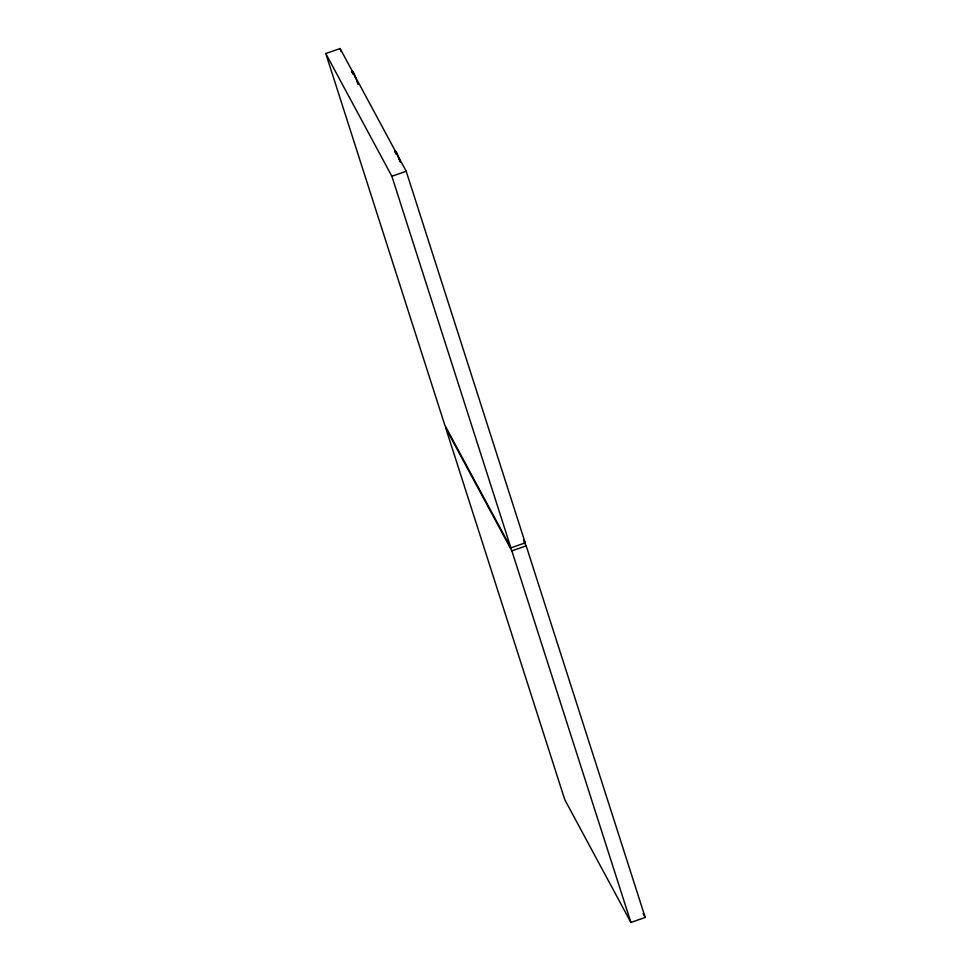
<?xml version="1.0" encoding="UTF-8"?>
<svg xmlns="http://www.w3.org/2000/svg" width="971" height="971" viewBox="0 0 971 971"><rect width="100%" height="100%" fill="white"/><g stroke="black" fill="none" stroke-linecap="round" stroke-linejoin="round"><path stroke-width="1.46" d="M325.783 53.539L340.117 48.55L406.206 171.272L525.226 542.862L510.892 547.862L444.815 425.14L325.783 53.539L391.859 176.261L510.892 547.862M391.859 176.261L406.206 171.272M511.851 550.86L526.185 545.86L645.217 917.461L630.883 922.45L564.794 799.728L445.774 428.138L511.851 550.86L630.883 922.45M523.794 540.204L525.226 542.862M524.037 541.867L526.185 545.86M643.069 913.456L645.217 917.461M355.604 77.898L354.524 75.228A13.812 0.874 70.8 0 0 352.594 72.291M356.357 79.707L355.119 76.503A14.65 0.922 70.8 0 0 352.291 70.992L352.364 71.915M399.955 161.222L397.673 155.384A13.812 0.874 70.8 0 0 395.755 152.447M400.38 162.242L398.28 156.659A14.65 0.922 70.8 0 0 395.452 151.148L395.525 152.071M340.117 48.55L341.039 51.427M351.83 71.975A13.812 0.874 70.8 0 1 352.182 72.303M351.502 71.271A14.65 0.922 70.8 0 1 353.226 74.148A14.808 0.935 70.8 0 0 351.793 71.417M356.794 81.066A14.249 0.898 70.8 0 1 358.02 84.489M351.951 71.83A14.383 0.91 70.8 0 1 352.522 72.789M394.663 151.427A14.65 0.922 70.8 0 1 396.386 154.304A14.808 0.935 70.8 0 0 395.537 152.52M394.699 151.585A14.808 0.935 70.8 0 1 394.954 151.573"/></g></svg>
